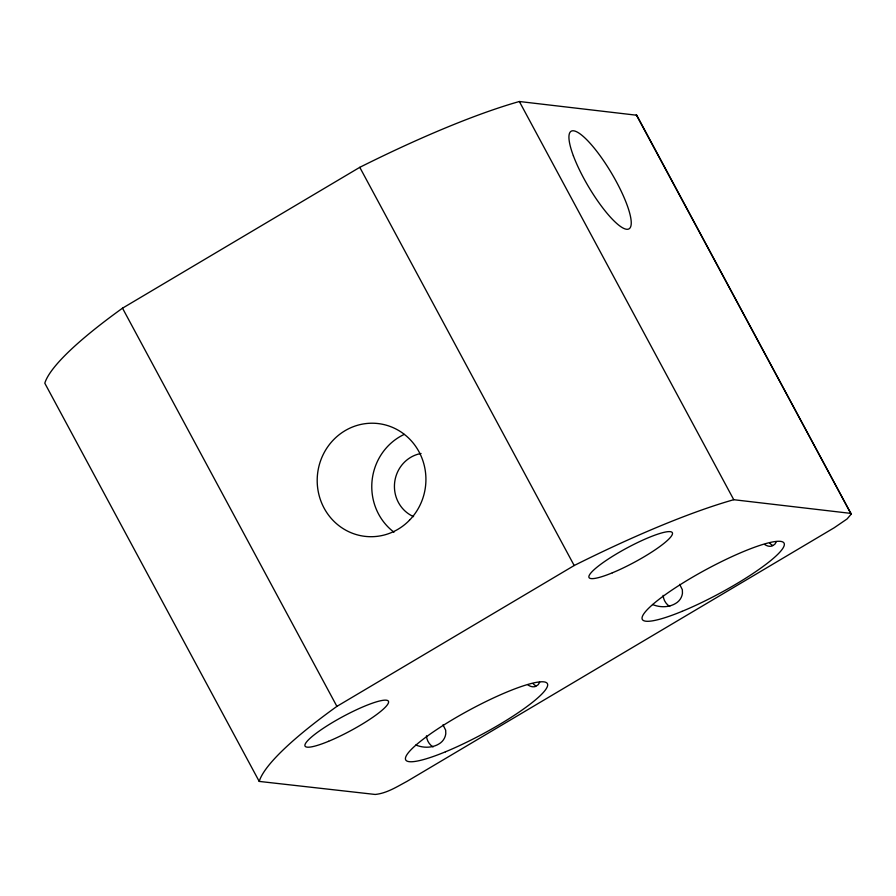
<?xml version="1.0" encoding="UTF-8"?>
<svg xmlns="http://www.w3.org/2000/svg" width="896" height="896" viewBox="0 0 896 896"><rect width="100%" height="100%" fill="white"/><g stroke="black" fill="none" stroke-linecap="round" stroke-linejoin="round"><path stroke-width="1.34" d="M851.2 514.125L847.101 518.941L834.198 527.766L407.109 781.301C397.051 786.677 386.758 793.341 375.189 794.461L259.213 781.413L44.8 383.208A274.142 46.659 -28.3 0 1 122.506 308.179L359.778 167.328A275.61 46.906 -28.3 0 1 519.355 101.506L636.742 115.237L851.2 514.125L636.25 114.778M539.672 682.293L538.205 684.69L535.662 686.414A16.587 10.226 69.5 0 1 528.058 685.014M776.339 541.8L774.872 544.197L772.33 545.922A16.587 10.226 69.5 0 1 764.725 544.522M259.213 781.413A274.142 46.659 -28.3 0 1 336.907 706.373L574.19 565.522A275.61 46.906 -28.3 0 1 733.757 499.71L851.155 513.43M652.523 604.498C660.43 607.88 670.208 607.589 677.264 602.358A16.587 14.974 40.5 0 0 682.45 593.365L682.349 589.725L679.661 584.338M415.845 744.99C423.763 748.373 433.541 748.082 440.586 742.851A16.587 14.974 40.5 0 0 445.782 733.846L445.682 730.206L442.994 724.819M519.355 101.506L733.757 499.71M359.778 167.328L574.19 565.522M122.506 308.179L336.907 706.373M636.742 115.237L636.787 115.92M772.554 545.406A14.19 13.586 -83.6 0 1 769.765 543.133M669.726 606.435A14.19 13.586 -83.6 0 1 663.13 595.358M433.059 746.928A14.19 13.586 -83.6 0 1 426.462 735.851M535.875 685.899A14.19 13.586 -83.6 0 1 533.098 683.626M413.594 516.634A33.118 31.696 -83.6 0 1 394.666 482.362A33.118 31.696 -83.6 0 1 421.053 453.477M393.994 532.19A56.773 54.331 -83.6 0 1 404.23 434.392M445.424 751.822A80.438 13.686 -28.3 0 0 547.501 683.894A80.438 13.686 -28.3 0 0 436.755 729.568A80.438 13.686 -28.3 0 0 445.424 751.822M682.091 611.341A80.438 13.686 -28.3 0 0 784.168 543.402A80.438 13.686 -28.3 0 0 673.422 589.075A80.438 13.686 -28.3 0 0 682.091 611.341M612.349 572.813A47.32 8.053 -28.3 0 0 672.403 532.851A47.32 8.053 -28.3 0 0 607.264 559.72A47.32 8.053 -28.3 0 0 612.349 572.813M328.586 741.294A47.32 8.053 -28.3 0 0 388.472 701.355A47.32 8.053 -28.3 0 0 323.187 728.358A47.32 8.053 -28.3 0 0 328.586 741.294M409.461 520.251A56.773 54.331 -83.6 0 0 386.355 425.208A56.773 54.331 -83.6 0 0 318.853 494.413A56.773 54.331 -83.6 0 0 409.461 520.251M573.384 155.837A56.773 13.35 59.3 0 0 627.357 229.298A56.773 13.35 59.3 0 0 599.48 154.896A56.773 13.35 59.3 0 0 573.384 155.837"/></g></svg>
